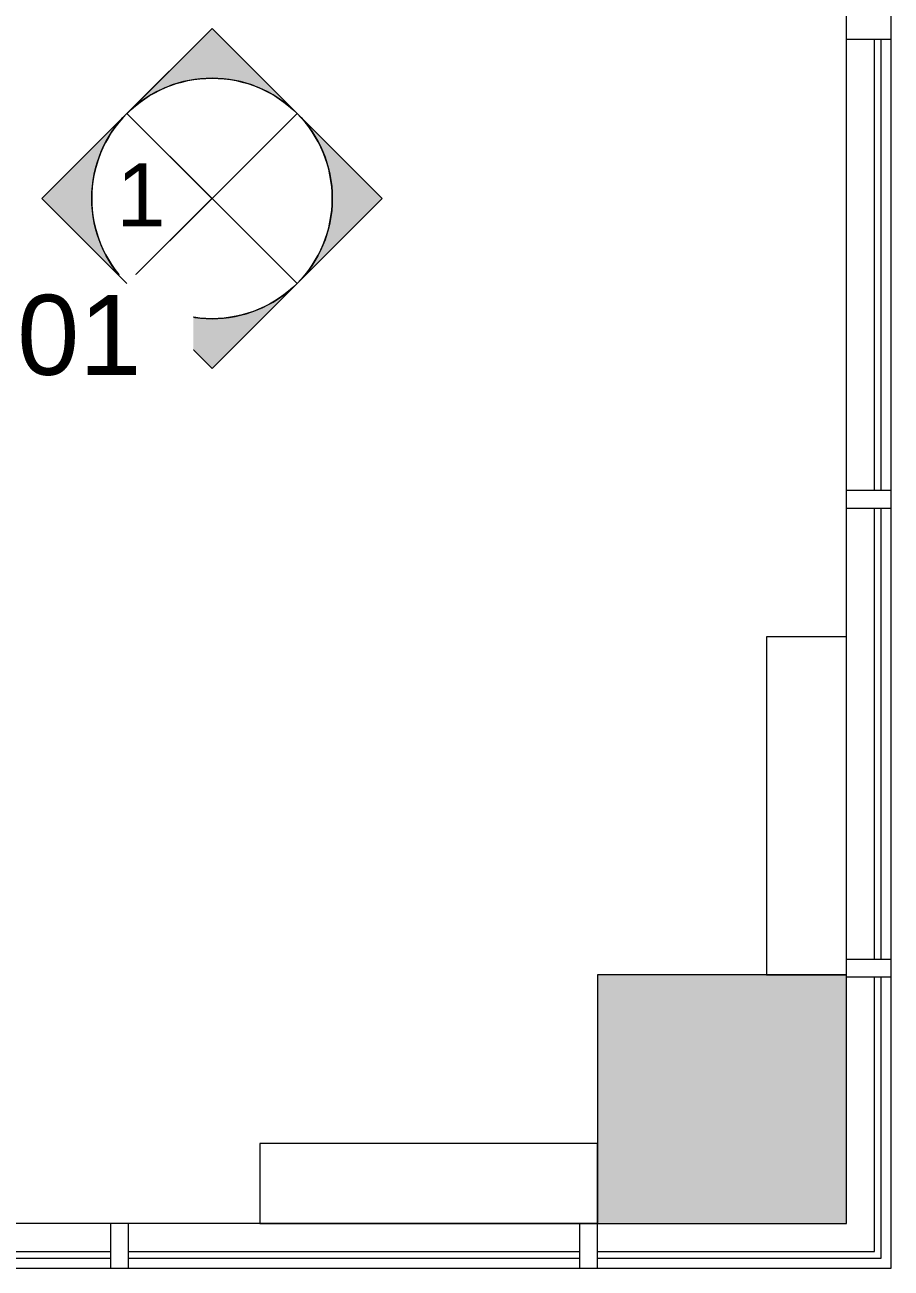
# Model space of a CAD drawing. Header units: inches. Extents: x 41 to 2552, y -541 to 533.
# Drawn here: x 2415.7 to 2513.1, y -541 to -401.2 of the extents above; entities that cross this region are included whole.
import ezdxf

# ---------------------------------------------------------------- set-up
doc = ezdxf.new("R2010")
doc.units = ezdxf.units.IN
doc.header["$MEASUREMENT"] = 0
for name, color, linetype, lineweight in [('A-GLAZ-EXST', 7, 'Continuous', 9), ('Bb-col', 7, 'Continuous', 9), ('Bb-cor', 7, 'Continuous', 9), ('CAD background - for revit_dwg', 8, 'Continuous', 9), ('G-ANNO-SYMB', 111, 'Continuous', 9), ('Mullion', 7, 'Continuous', 9)]:
    doc.layers.add(name, color=color, linetype=linetype, lineweight=lineweight)
doc.styles.add('Arial_1', font='arial.ttf', dxfattribs={"height": 9})
doc.styles.add('Arial_2', font='arial.ttf', dxfattribs={"height": 7.125})

# ---------------------------------------------------------------- blocks, each defined once
blk = doc.blocks.new('CAD background - for revit_dwg-1564186-New Construction - Partition Plan')
at = {"lineweight": 9}
h = blk.add_hatch(color=256, dxfattribs=at)
h.paths.add_polyline_path([(245.5, 5), (273.5, 5), (273.5, 38), (245.5, 38)], flags=0)
h.paths.add_polyline_path([(1713.13, 5), (1713.5, 5), (1713.5, 38), (1685.5, 38), (1685.5, 5), (1709.63, 5)], flags=0)
h.paths.add_polyline_path([(1925.5, 5), (1953.5, 5), (1953.5, 38), (1925.5, 38)], flags=0)
h.paths.add_polyline_path([(485.5, 5), (513.5, 5), (513.5, 38), (485.5, 38)], flags=0)
h.paths.add_polyline_path([(1233.5, 5), (1233.5, 38), (1205.5, 38), (1205.5, 5), (1230, 5)], flags=0)
h.paths.add_polyline_path([(2166, 5), (2194, 5), (2194, 33), (2166, 33)], flags=0)
h.paths.add_polyline_path([(1445.5, 5), (1473.5, 5), (1473.5, 38), (1445.5, 38)], flags=0)
h.paths.add_polyline_path([(969, 5), (993.5, 5), (993.5, 38), (965.5, 38), (965.5, 5)], flags=0)
h.paths.add_polyline_path([(725.5, 5), (753.5, 5), (753.5, 38), (725.5, 38)], flags=0)
h.paths.add_polyline_path([(726.5, 245), (751.5, 245), (751.5, 250), (755, 250), (755, 275.5), (726.5, 275.5)], flags=0)
h.paths.add_polyline_path([(2161, 245.5), (2194, 245.5), (2194, 273.5), (2161, 273.5)], flags=0)
h.paths.add_polyline_path([(38, 245.5), (38, 273.5), (5, 273.5), (5, 245.5)], flags=0)
h.paths.add_polyline_path([(1208.75, 246.5), (1232.5, 246.5), (1232.5, 272.25), (1208.75, 272.25), (1208.75, 248)], flags=0)
h.paths.add_polyline_path([(486.5, 246.5), (512.5, 246.5), (512.5, 272.5), (486.5, 272.5)], flags=0)
h.paths.add_polyline_path([(1709, 246.5), (1712.5, 246.5), (1712.5, 272.5), (1686.5, 272.5), (1686.5, 246.5), (1690, 246.5)], flags=0)
h.paths.add_polyline_path([(1947, 246.5), (1952.5, 246.5), (1952.5, 272.5), (1891.5, 272.5), (1891.5, 246.5), (1945.82, 246.5)], flags=0)
h.paths.add_polyline_path([(1448.23, 246.5), (1472.5, 246.5), (1472.5, 272.5), (1446.5, 272.5), (1446.5, 246.5)], flags=0)
h.paths.add_polyline_path([(1017.56, 250), (1022, 250), (1022, 272.5), (970, 272.5), (970, 250), (999, 250)], flags=0)
h.paths.add_polyline_path([(5, 485.5), (38, 485.5), (38, 513.5), (5, 513.5)], flags=0)
h.paths.add_polyline_path([(2194, 485.5), (2194, 513.5), (2161, 513.5), (2161, 485.5)], flags=0)
h.paths.add_polyline_path([(1943.5, 486.5), (1952.5, 486.5), (1952.5, 512.5), (1926.5, 512.5), (1926.5, 486.5)], flags=0)
h.paths.add_polyline_path([(1690, 486.5), (1712.5, 486.5), (1712.5, 512.5), (1686.5, 512.5), (1686.5, 486.5)], flags=0)
h.paths.add_polyline_path([(486.5, 486.5), (512.5, 486.5), (512.5, 512.5), (486.5, 512.5)], flags=0)
h.paths.add_polyline_path([(1454.52, 486.5), (1476.77, 486.5), (1476.77, 512.5), (1450.77, 512.5), (1450.77, 486.5), (1451.02, 486.5)], flags=0)
h.paths.add_polyline_path([(272.5, 486.5), (272.5, 512.5), (246.5, 512.5), (246.5, 486.5)], flags=0)
h.paths.add_polyline_path([(730, 486.5), (752.5, 486.5), (752.5, 512.5), (726.5, 512.5), (726.5, 486.5)], flags=0)
h.paths.add_polyline_path([(38, 725.5), (38, 753.5), (5, 753.5), (5, 725.5)], flags=0)
h.paths.add_polyline_path([(2194, 725.5), (2194, 753.5), (2161, 753.5), (2161, 725.5)], flags=0)
h.paths.add_polyline_path([(726.5, 726.5), (752.5, 726.5), (752.5, 752.5), (726.5, 752.5)], flags=0)
h.paths.add_polyline_path([(1926.5, 726.5), (1952.5, 726.5), (1952.5, 752.5), (1926.5, 752.5)], flags=0)
h.paths.add_polyline_path([(1686.5, 726.5), (1712.5, 726.5), (1712.5, 752.5), (1686.5, 752.5)], flags=0)
h.paths.add_polyline_path([(1476.77, 726.5), (1476.77, 752.5), (1450.77, 752.5), (1450.77, 726.5), (1472.5, 726.5)], flags=0)
h.paths.add_polyline_path([(246.5, 726.5), (272.5, 726.5), (272.5, 752.5), (246.5, 752.5)], flags=0)
h.paths.add_polyline_path([(486.5, 726.5), (512.5, 726.5), (512.5, 752.5), (486.5, 752.5)], flags=0)
h.paths.add_polyline_path([(2161, 965.5), (2194, 965.5), (2194, 993.5), (2161, 993.5), (2161, 988)], flags=0)
h.paths.add_polyline_path([(38, 965.5), (38, 993.5), (5, 993.5), (5, 965.5)], flags=0)
h.paths.add_polyline_path([(728.81, 966.5), (752.5, 966.5), (752.5, 992.5), (728.81, 992.5), (728.81, 991)], flags=0)
h.paths.add_polyline_path([(1232.5, 966.5), (1232.5, 992.5), (1206.5, 992.5), (1206.5, 966.5)], flags=0)
h.paths.add_polyline_path([(1472.5, 966.5), (1472.5, 992.5), (1446.5, 992.5), (1446.5, 966.5)], flags=0)
h.paths.add_polyline_path([(1952.5, 966.5), (1952.5, 992.5), (1926.5, 992.5), (1926.5, 966.5)], flags=0)
h.paths.add_polyline_path([(486.5, 966.5), (512.5, 966.5), (512.5, 992.5), (486.5, 992.5)], flags=0)
h.paths.add_polyline_path([(966.5, 966.5), (992.5, 966.5), (992.5, 992.5), (966.5, 992.5), (966.5, 988)], flags=0)
h.paths.add_polyline_path([(1712.5, 966.5), (1712.5, 992.5), (1686.5, 992.5), (1686.5, 966.5)], flags=0)
h.paths.add_polyline_path([(246.5, 966.5), (272.5, 966.5), (272.5, 992.5), (246.5, 992.5)], flags=0)
at = {"layer": 'A-GLAZ-EXST'}
for p, q in [((2197.13, 87.5), (2197.13, 138.25)), ((2197.88, 87.5), (2197.88, 138.25)), ((2197.13, 34.75), (2197.13, 85.5)), ((2197.88, 34.75), (2197.88, 85.5)), ((2060.5, 1.87), (2111.25, 1.87)), ((2113.25, 1.87), (2164, 1.87)), ((2060.5, 1.12), (2111.25, 1.12)), ((2113.25, 1.12), (2164, 1.12))]:
    blk.add_line(p, q, dxfattribs=at)
at = {"layer": 'A-GLAZ-EXST', "flags": 128}
for points in [[(2166, 1.87), (2197.13, 1.87), (2197.13, 32.75)], [(2166, 1.12), (2197.88, 1.12), (2197.88, 32.75)]]:
    blk.add_lwpolyline(points, dxfattribs=at)
at = {"layer": 'Bb-col', "flags": 128}
blk.add_lwpolyline([(2194, 5), (2194, 33), (2166, 33), (2166, 5)], close=True, dxfattribs=at)
at = {"layer": 'Bb-cor'}
blk.add_line((2194, 32.75), (2194, 377.78), dxfattribs=at)
at = {"layer": 'Bb-cor', "flags": 128}
for points in [[(0, 1074.23), (0, 0), (2199, 0), (2199, 1074.23)], [(2166, 5), (2166, 14), (2128, 14), (2128, 5), (2166, 5), (2061.25, 5)]]:
    blk.add_lwpolyline(points, dxfattribs=at)
blk.add_lwpolyline([(2194, 33), (2194, 71), (2185, 71), (2185, 33)], close=True, dxfattribs=at)
at = {"layer": 'Mullion'}
for p, q in [((2194, 138.25), (2199, 138.25)), ((2194, 87.5), (2199, 87.5)), ((2194, 85.5), (2199, 85.5)), ((2194, 34.75), (2199, 34.75)), ((2194, 32.75), (2199, 32.75)), ((2111.25, 0), (2111.25, 5)), ((2113.25, 0), (2113.25, 5)), ((2164, 0), (2164, 5)), ((2166, 0), (2166, 5))]:
    blk.add_line(p, q, dxfattribs=at)
blk = doc.blocks.new('Elevation - Interiors-59324-New Construction - Partition Plan')
at = {"layer": 'G-ANNO-SYMB'}
h = blk.add_hatch(color=256, dxfattribs=at)
edge = h.paths.add_edge_path(flags=0)
edge.add_line((-0.0996, 0.0996), (0, 0.1992))
edge.add_line((0, 0.1992), (0.0996, 0.0996))
edge.add_arc((0, 0), 0.1409, 45, 135)
h = blk.add_hatch(color=256, dxfattribs=at)
edge = h.paths.add_edge_path(flags=0)
edge.add_line((-0.1992, 0), (-0.0996, 0.0996))
edge.add_arc((0, 0), 0.1409, 135, 225)
edge.add_line((-0.0996, -0.0996), (-0.1992, 0))
h = blk.add_hatch(color=256, dxfattribs=at)
edge = h.paths.add_edge_path(flags=0)
edge.add_line((0.1992, 0), (0.0996, -0.0996))
edge.add_arc((0, 0), 0.1409, 315, 405)
edge.add_line((0.0996, 0.0996), (0.1992, 0))
h = blk.add_hatch(color=256, dxfattribs=at)
edge = h.paths.add_edge_path(flags=0)
edge.add_arc((0, 0), 0.1409, 225, 315)
edge.add_line((0.0996, -0.0996), (0, -0.1992))
edge.add_line((0, -0.1992), (-0.0996, -0.0996))
for p, q in [((0, 0.1992), (-0.1992, 0)), ((0, 0.1992), (-0.0996, 0.0996)), ((0.1992, 0), (0, 0.1992)), ((0.0996, 0.0996), (0, 0.1992)), ((-0.0996, 0.0996), (-0.1992, 0)), ((-0.0996, 0.0996), (0.0996, -0.0996)), ((0.0996, 0.0996), (-0.0996, -0.0996)), ((0, 0), (-0.0996, 0.0996)), ((-0.0996, 0.0996), (0, 0)), ((0.0996, 0.0996), (0, 0)), ((0, 0), (0.0996, 0.0996)), ((0.1992, 0), (0.0996, 0.0996)), ((0, -0.1992), (0.1992, 0)), ((-0.1992, 0), (0, -0.1992)), ((-0.1992, 0), (-0.0996, -0.0996)), ((-0.0996, -0.0996), (0, 0)), ((0, 0), (-0.0996, -0.0996)), ((0, 0), (0.0996, -0.0996)), ((0.0996, -0.0996), (0, 0)), ((0.0996, -0.0996), (0.1992, 0)), ((-0.0996, -0.0996), (0, -0.1992)), ((0, -0.1992), (0.0996, -0.0996))]:
    blk.add_line(p, q, dxfattribs=at)
blk.add_circle((0, 0), 0.1409, dxfattribs=at)
for start, end in [(45, 135), (45, 135), (135, 225), (135, 225), (315, 45), (315, 45), (225, 315), (225, 315)]:
    blk.add_arc((0, 0), 0.1409, start, end, dxfattribs=at)
blk = doc.blocks.new('Elevation - Triangle - 51_256_-58624-New Construction - Partition Plan')
at = {"layer": 'G-ANNO-SYMB'}
for p, q in [((0, 0.0996), (-0.0996, 0)), ((0.0996, 0), (0, 0.0996))]:
    blk.add_line(p, q, dxfattribs=at)

msp = doc.modelspace()

# ---------------------------------------------------------------- block references
at = {"layer": 'CAD background - for revit_dwg', "color": 7}
msp.add_blockref('CAD background - for revit_dwg-1564186-New Construction - Partition Plan', (314.06, -541.01), dxfattribs=at)
at = {"layer": 'G-ANNO-SYMB', "xscale": 95.99999999999994, "yscale": 95.99999999999994, "zscale": 95.99999999999994}
msp.add_blockref('Elevation - Interiors-59324-New Construction - Partition Plan', (2436.7, -420.69), dxfattribs=at)

# ---------------------------------------------------------------- texts
at = {"layer": 'G-ANNO-SYMB', "insert": (2428.71, -416.72), "char_height": 7.12, "width": 6.6294, "attachment_point": 2, "line_spacing_factor": 0.941778, "style": 'Arial_2'}
msp.add_mtext('1', dxfattribs=at)

# ---------------------------------------------------------------- next in the draw order: texts
at = {"layer": 'G-ANNO-SYMB', "insert": (2410.59, -431.53), "char_height": 9, "width": 43.5237, "attachment_point": 2, "line_spacing_factor": 0.941778, "style": 'Arial_1', "bg_fill": 3, "box_fill_scale": 1.25, "bg_fill_color": 256, "bg_fill_true_color": 13158600, "bg_fill_transparency": 0}
msp.add_mtext('A6001', dxfattribs=at)

# ---------------------------------------------------------------- next in the draw order: block references
at = {"layer": 'G-ANNO-SYMB', "xscale": 95.99999999999994, "yscale": 95.99999999999994, "zscale": 95.99999999999994, "rotation": 90}
msp.add_blockref('Elevation - Triangle - 51_256_-58624-New Construction - Partition Plan', (2427.13, -420.69), dxfattribs=at)

doc.saveas('drawing.dxf')
